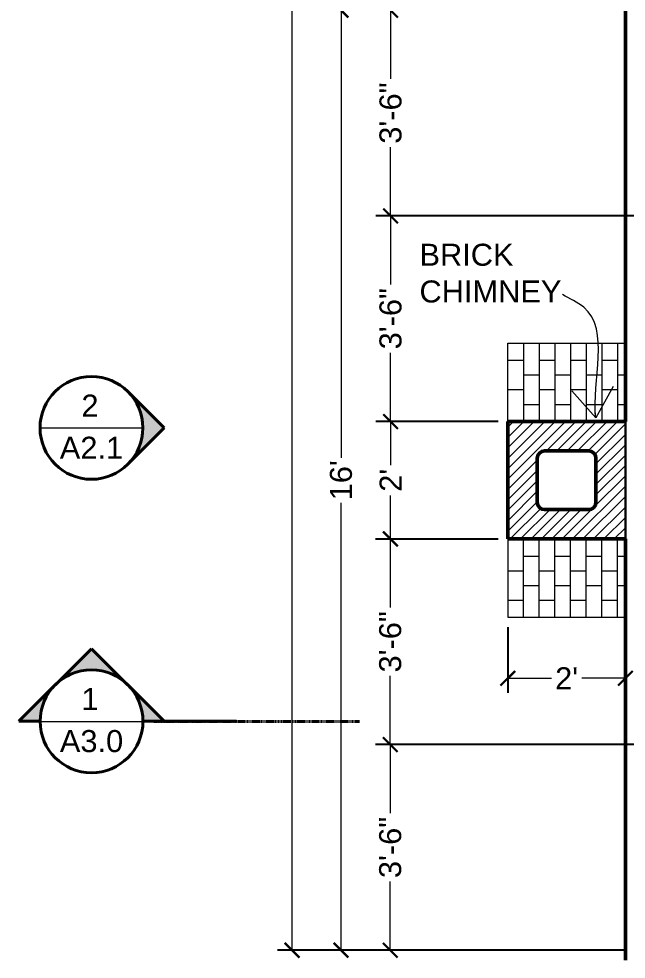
# Model space of a CAD drawing. Header units: inches. Extents: x -4969 to 16721, y 2489 to 24693.
# Drawn here: x 877.4 to 1001.5, y 7103.4 to 7295.5 of the extents above; entities that cross this region are included whole.
import ezdxf

# ---------------------------------------------------------------- set-up
doc = ezdxf.new("R2010")
doc.units = ezdxf.units.IN
doc.header["$MEASUREMENT"] = 0
doc.linetypes.add('CENTER', pattern=[2, 1.25, -0.25, 0.25, -0.25])
doc.layers.get('0').update_dxf_attribs({"lineweight": 5})
for name, color, linetype, lineweight in [('1', 1, 'Continuous', 9), ('2', 6, 'Continuous', 20), ('3', 3, 'Continuous', 30), ('5', 4, 'Continuous', 50), ('A-DIMSx', 7, 'Continuous', 9), ('A-LINK', 7, 'Continuous', 40), ('A-TEXTx', 7, 'Continuous', 20)]:
    doc.layers.add(name, color=color, linetype=linetype, lineweight=lineweight)
doc.styles.get("Standard").update_dxf_attribs({"font": 'Arial.ttf'})
doc.dimstyles.get("Standard").update_dxf_attribs({"dimtxt": 3, "dimasz": 2, "dimexe": 0.03125, "dimexo": 0.0625, "dimgap": 0.03125, "dimtad": 0, "dimtoh": 1, "dimdec": 4, "dimlfac": 0.99985, "dimzin": 0, "dimdsep": 46, "dimlunit": 4, "dimtxsty": 'Standard', "dimblk": 'ARCHTICK', "dimblk1": 'ARCHTICK', "dimblk2": 'ARCHTICK', "dimcen": 0.09, "dimclrt": 256, "dimadec": 0, "dimazin": 0, "dimtfac": 1, "dimtdec": 4, "dimtofl": 0, "dimtmove": 0, "dimatfit": 3, "dimfxl": 1, "dimtolj": 1, "dimtzin": 0, "dimarcsym": 0})

# ---------------------------------------------------------------- blocks, each defined once
blk = doc.blocks.new('_ArchTick')
at = {"color": 0, "linetype": 'ByBlock', "lineweight": 0, "const_width": 0.15}
blk.add_lwpolyline([(-0.5, -0.5), (0.5, 0.5)], dxfattribs=at)
blk = doc.blocks.new('*D51')
at = {"layer": 'A-DIMSx', "color": 0, "lineweight": -2, "ltscale": 0.1, "transparency": 16777216}
for p, q in [((1001.29, 7297.27), (950.36, 7297.27)), ((1004.79, 7255.27), (950.36, 7255.27))]:
    blk.add_line(p, q, dxfattribs=at)
at = {"layer": 'A-DIMSx', "color": 0, "lineweight": 5, "ltscale": 0.1, "transparency": 16777216}
for p, q in [((953.36, 7297.27), (953.36, 7283.25)), ((953.36, 7255.27), (953.36, 7269.3))]:
    blk.add_line(p, q, dxfattribs=at)
at = {"layer": 'Defpoints', "color": 0, "ltscale": 0.1, "transparency": 16777216}
for p in [(1003.29, 7297.27), (953.36, 7255.27), (1006.79, 7255.27)]:
    blk.add_point(p, dxfattribs=at)
at = {"layer": 'A-DIMSx', "color": 0, "lineweight": 5, "ltscale": 0.1, "transparency": 16777216, "xscale": 3, "yscale": 3, "zscale": 3}
for p, rotation in [((953.36, 7297.27), 90), ((953.36, 7255.27), 270)]:
    blk.add_blockref('_ArchTick', p, dxfattribs=dict(at, rotation=rotation))
at = {"layer": 'A-DIMSx', "ltscale": 0.1, "transparency": 16777216, "insert": (953.36, 7276.27), "char_height": 4.5, "attachment_point": 5, "rotation": 90}
blk.add_mtext('\\A1;3\'-6"', dxfattribs=at)
blk = doc.blocks.new('*D52')
at = {"layer": 'A-DIMSx', "color": 0, "lineweight": -2, "ltscale": 0.1, "transparency": 16777216}
for p, q in [((975.29, 7213.27), (950.36, 7213.27)), ((975.29, 7189.27), (950.36, 7189.27))]:
    blk.add_line(p, q, dxfattribs=at)
at = {"layer": 'A-DIMSx', "color": 0, "lineweight": 5, "ltscale": 0.1, "transparency": 16777216}
for p, q in [((953.36, 7213.27), (953.36, 7204.38)), ((953.36, 7189.27), (953.36, 7198.17))]:
    blk.add_line(p, q, dxfattribs=at)
at = {"layer": 'Defpoints', "color": 0, "ltscale": 0.1, "transparency": 16777216}
for p in [(977.29, 7213.27), (953.36, 7189.27), (977.29, 7189.27)]:
    blk.add_point(p, dxfattribs=at)
at = {"layer": 'A-DIMSx', "color": 0, "lineweight": 5, "ltscale": 0.1, "transparency": 16777216, "xscale": 3, "yscale": 3, "zscale": 3}
for p, rotation in [((953.36, 7213.27), 90), ((953.36, 7189.27), 270)]:
    blk.add_blockref('_ArchTick', p, dxfattribs=dict(at, rotation=rotation))
at = {"layer": 'A-DIMSx', "ltscale": 0.1, "transparency": 16777216, "insert": (953.36, 7201.27), "char_height": 4.5, "attachment_point": 5, "rotation": 90}
blk.add_mtext("\\A1;2'", dxfattribs=at)
blk = doc.blocks.new('*D53')
at = {"layer": 'A-DIMSx', "color": 0, "lineweight": -2, "ltscale": 0.1, "transparency": 16777216}
for p, q in [((975.29, 7189.27), (950.3, 7189.27)), ((1004.79, 7147.27), (950.3, 7147.27))]:
    blk.add_line(p, q, dxfattribs=at)
at = {"layer": 'A-DIMSx', "color": 0, "lineweight": 5, "ltscale": 0.1, "transparency": 16777216}
for p, q in [((953.3, 7189.27), (953.3, 7175.25)), ((953.3, 7147.27), (953.3, 7161.3))]:
    blk.add_line(p, q, dxfattribs=at)
at = {"layer": 'Defpoints', "color": 0, "ltscale": 0.1, "transparency": 16777216}
for p in [(977.29, 7189.27), (953.3, 7147.27), (1006.79, 7147.27)]:
    blk.add_point(p, dxfattribs=at)
at = {"layer": 'A-DIMSx', "color": 0, "lineweight": 5, "ltscale": 0.1, "transparency": 16777216, "xscale": 3, "yscale": 3, "zscale": 3}
for p, rotation in [((953.3, 7189.27), 90), ((953.3, 7147.27), 270)]:
    blk.add_blockref('_ArchTick', p, dxfattribs=dict(at, rotation=rotation))
at = {"layer": 'A-DIMSx', "ltscale": 0.1, "transparency": 16777216, "insert": (953.3, 7168.27), "char_height": 4.5, "attachment_point": 5, "rotation": 90}
blk.add_mtext('\\A1;3\'-6"', dxfattribs=at)
blk = doc.blocks.new('*D54')
at = {"layer": 'A-DIMSx', "color": 0, "lineweight": -2, "ltscale": 0.1, "transparency": 16777216}
for p, q in [((1001.29, 7297.27), (940.24, 7297.27)), ((1001.29, 7105.27), (940.24, 7105.27))]:
    blk.add_line(p, q, dxfattribs=at)
at = {"layer": 'A-DIMSx', "color": 0, "lineweight": 5, "ltscale": 0.1, "transparency": 16777216}
for p, q in [((943.24, 7297.27), (943.24, 7205.88)), ((943.24, 7105.27), (943.24, 7196.67))]:
    blk.add_line(p, q, dxfattribs=at)
at = {"layer": 'Defpoints', "color": 0, "ltscale": 0.1, "transparency": 16777216}
for p in [(943.24, 7297.27), (1003.29, 7297.27), (1003.29, 7105.27)]:
    blk.add_point(p, dxfattribs=at)
at = {"layer": 'A-DIMSx', "color": 0, "lineweight": 5, "ltscale": 0.1, "transparency": 16777216, "xscale": 3, "yscale": 3, "zscale": 3}
for p, rotation in [((943.24, 7297.27), 90), ((943.24, 7105.27), 270)]:
    blk.add_blockref('_ArchTick', p, dxfattribs=dict(at, rotation=rotation))
at = {"layer": 'A-DIMSx', "ltscale": 0.1, "transparency": 16777216, "insert": (943.24, 7201.27), "char_height": 4.5, "attachment_point": 5, "rotation": 90}
blk.add_mtext("\\A1;16'", dxfattribs=at)
blk = doc.blocks.new('Elevation Callout - 1')
at = {"layer": 'A-LINK', "ltscale": 0.1}
blk.add_hatch(color=152, dxfattribs=at).paths.add_polyline_path([(2031.59, 7377.65), (2039.01, 7370.23), (2046.43, 7377.65, -0.198912), (2039.01, 7374.58, -0.198912)])
at = {"layer": 'A-LINK', "color": 152, "ltscale": 0.1}
for q in [(2031.59, 7377.65), (2046.43, 7377.65)]:
    blk.add_line((2039.01, 7370.23), q, dxfattribs=at)
blk.add_circle((2039.01, 7385.08), 10.5, dxfattribs=at)
blk = doc.blocks.new('Section Callout')
at = {"layer": 'A-LINK', "ltscale": 0.1}
h = blk.add_hatch(color=152, dxfattribs=at)
h.paths.add_polyline_path([(1891.06, 7392.5), (1883.64, 7385.08), (1891.06, 7377.65, -0.198912), (1887.98, 7385.08, -0.198912)])
h.paths.add_polyline_path([(1898.48, 7399.92), (1891.06, 7392.5, -0.198912), (1898.48, 7395.58)])
h.paths.add_polyline_path([(1891.06, 7377.65), (1898.48, 7370.23), (1898.48, 7374.58, -0.198912)])
at = {"layer": 'A-LINK', "color": 152, "ltscale": 0.1}
for p, q in [((1883.64, 7385.08), (1898.48, 7399.92)), ((1898.48, 7399.92), (1898.48, 7395.58)), ((1883.64, 7385.08), (1898.48, 7370.23)), ((1898.48, 7374.58), (1898.48, 7370.23)), ((1898.48, 7370.23), (1898.48, 7355.49))]:
    blk.add_line(p, q, dxfattribs=at)
blk.add_circle((1898.48, 7385.08), 10.5, dxfattribs=at)
blk = doc.blocks.new('*D125')
at = {"layer": 'A-DIMSx', "color": 0, "lineweight": -2, "ltscale": 0.1, "transparency": 16777216}
for p, q in [((1004.79, 7255.27), (950.36, 7255.27)), ((975.29, 7213.27), (950.36, 7213.27))]:
    blk.add_line(p, q, dxfattribs=at)
at = {"layer": 'A-DIMSx', "color": 0, "lineweight": 5, "ltscale": 0.1, "transparency": 16777216}
for p, q in [((953.36, 7255.27), (953.36, 7241.25)), ((953.36, 7213.27), (953.36, 7227.3))]:
    blk.add_line(p, q, dxfattribs=at)
at = {"layer": 'Defpoints', "color": 0, "ltscale": 0.1, "transparency": 16777216}
for p in [(1006.79, 7255.27), (953.36, 7213.27), (977.29, 7213.27)]:
    blk.add_point(p, dxfattribs=at)
at = {"layer": 'A-DIMSx', "color": 0, "lineweight": 5, "ltscale": 0.1, "transparency": 16777216, "xscale": 3, "yscale": 3, "zscale": 3}
for p, rotation in [((953.36, 7255.27), 90), ((953.36, 7213.27), 270)]:
    blk.add_blockref('_ArchTick', p, dxfattribs=dict(at, rotation=rotation))
at = {"layer": 'A-DIMSx', "ltscale": 0.1, "transparency": 16777216, "insert": (953.36, 7234.27), "char_height": 4.5, "attachment_point": 5, "rotation": 90}
blk.add_mtext('\\A1;3\'-6"', dxfattribs=at)
blk = doc.blocks.new('*D127')
at = {"layer": 'A-DIMSx', "color": 0, "lineweight": -2, "ltscale": 0.1, "transparency": 16777216}
for p, q in [((1004.79, 7147.27), (950.3, 7147.27)), ((1001.29, 7105.27), (950.3, 7105.27))]:
    blk.add_line(p, q, dxfattribs=at)
at = {"layer": 'A-DIMSx', "color": 0, "lineweight": 5, "ltscale": 0.1, "transparency": 16777216}
for p, q in [((953.3, 7147.27), (953.3, 7133.25)), ((953.3, 7105.27), (953.3, 7119.3))]:
    blk.add_line(p, q, dxfattribs=at)
at = {"layer": 'Defpoints', "color": 0, "ltscale": 0.1, "transparency": 16777216}
for p in [(1006.79, 7147.27), (953.3, 7105.27), (1003.29, 7105.27)]:
    blk.add_point(p, dxfattribs=at)
at = {"layer": 'A-DIMSx', "color": 0, "lineweight": 5, "ltscale": 0.1, "transparency": 16777216, "xscale": 3, "yscale": 3, "zscale": 3}
for p, rotation in [((953.3, 7147.27), 90), ((953.3, 7105.27), 270)]:
    blk.add_blockref('_ArchTick', p, dxfattribs=dict(at, rotation=rotation))
at = {"layer": 'A-DIMSx', "ltscale": 0.1, "transparency": 16777216, "insert": (953.3, 7126.27), "char_height": 4.5, "attachment_point": 5, "rotation": 90}
blk.add_mtext('\\A1;3\'-6"', dxfattribs=at)
blk = doc.blocks.new('*D361')
at = {"layer": 'A-DIMSx', "color": 0, "lineweight": -2, "ltscale": 0.1, "transparency": 16777216}
for p, q in [((977.29, 7171.27), (977.29, 7157.82)), ((1001.29, 7171.27), (1001.29, 7157.82))]:
    blk.add_line(p, q, dxfattribs=at)
at = {"layer": 'A-DIMSx', "color": 0, "lineweight": 5, "ltscale": 0.1, "transparency": 16777216}
for p, q in [((977.29, 7160.82), (986.18, 7160.82)), ((1001.29, 7160.82), (992.4, 7160.82))]:
    blk.add_line(p, q, dxfattribs=at)
at = {"layer": 'Defpoints', "color": 0, "ltscale": 0.1, "transparency": 16777216}
for p in [(977.29, 7173.27), (1001.29, 7173.27), (1001.29, 7160.82)]:
    blk.add_point(p, dxfattribs=at)
at = {"layer": 'A-DIMSx', "color": 0, "lineweight": 5, "ltscale": 0.1, "transparency": 16777216, "xscale": 3, "yscale": 3, "zscale": 3, "rotation": 180}
blk.add_blockref('_ArchTick', (977.29, 7160.82), dxfattribs=at)
at = {"layer": 'A-DIMSx', "color": 0, "lineweight": 5, "ltscale": 0.1, "transparency": 16777216, "xscale": 3, "yscale": 3, "zscale": 3}
blk.add_blockref('_ArchTick', (1001.29, 7160.82), dxfattribs=at)
at = {"layer": 'A-DIMSx', "ltscale": 0.1, "transparency": 16777216, "insert": (989.29, 7160.82), "char_height": 4.5, "attachment_point": 5}
blk.add_mtext("\\A1;2'", dxfattribs=at)
blk = doc.blocks.new('*D535')
at = {"layer": 'A-DIMSx', "color": 0, "lineweight": -2, "ltscale": 0.1, "transparency": 16777216}
for p, q in [((1097.29, 7585.27), (930.24, 7585.27)), ((992.35, 7105.27), (930.24, 7105.27))]:
    blk.add_line(p, q, dxfattribs=at)
at = {"layer": 'A-DIMSx', "color": 0, "lineweight": 5, "ltscale": 0.1, "transparency": 16777216}
for p, q in [((933.24, 7585.27), (933.24, 7355.09)), ((933.24, 7105.27), (933.24, 7345.27))]:
    blk.add_line(p, q, dxfattribs=at)
at = {"layer": 'Defpoints', "color": 0, "ltscale": 0.1, "transparency": 16777216}
for p in [(933.24, 7585.27), (1099.29, 7585.27), (994.35, 7105.27)]:
    blk.add_point(p, dxfattribs=at)
at = {"layer": 'A-DIMSx', "color": 0, "lineweight": 5, "ltscale": 0.1, "transparency": 16777216, "xscale": 3, "yscale": 3, "zscale": 3}
for p, rotation in [((933.24, 7585.27), 90), ((933.24, 7105.27), 270)]:
    blk.add_blockref('_ArchTick', p, dxfattribs=dict(at, rotation=rotation))
at = {"layer": 'A-DIMSx', "ltscale": 0.1, "transparency": 16777216, "insert": (933.24, 7350.18), "char_height": 4.5, "attachment_point": 5, "rotation": 90}
blk.add_mtext("\\A1;40'", dxfattribs=at)

msp = doc.modelspace()

# ---------------------------------------------------------------- hatches: boundary and pattern name
at = {"layer": '1', "ltscale": 0.25}
h = msp.add_hatch(dxfattribs=at)
h.set_pattern_fill('ANSI31', color=256, scale=12, style=0)
h.set_pattern_definition([(45, (-2452.712, 528), (-1.06066017, 1.06066017), [])])
h.paths.add_polyline_path([(1001.2880716, 7189.2747155), (1001.2880716, 7213.2747155), (977.2880716, 7213.2747155), (977.2880716, 7189.2747155)])
h.paths.add_polyline_path([(983.2880716, 7196.7747155), (983.2880716, 7205.7747155, -0.4142135624), (984.7880716, 7207.2747155), (993.7880716, 7207.2747155, -0.4142135624), (995.2880716, 7205.7747155), (995.2880716, 7196.7747155, -0.4142135624), (993.7880716, 7195.2747155), (984.7880716, 7195.2747155, -0.4142135624)], flags=16)

# ---------------------------------------------------------------- linework, layer by layer
at = {"layer": '1'}
for p, q in [((980.4880716, 7229.2747155), (980.4880716, 7213.2747155)), ((983.6880716, 7229.2747155), (983.6880716, 7213.2747155)), ((986.8880716, 7229.2747155), (986.8880716, 7213.2747155)), ((990.0880716, 7229.2747155), (990.0880716, 7213.2747155)), ((993.2880716, 7229.2747155), (993.2880716, 7213.2747155)), ((996.4880716, 7229.2747155), (996.4880716, 7213.2747155)), ((999.6880716, 7229.2747155), (999.6880716, 7213.2747155)), ((980.4880716, 7173.2747155), (980.4880716, 7189.2747155)), ((983.6880716, 7173.2747155), (983.6880716, 7189.2747155)), ((986.8880716, 7173.2747155), (986.8880716, 7189.2747155)), ((990.0880716, 7173.2747155), (990.0880716, 7189.2747155)), ((993.2880716, 7173.2747155), (993.2880716, 7189.2747155)), ((996.4880716, 7173.2747155), (996.4880716, 7189.2747155)), ((999.6880716, 7173.2747155), (999.6880716, 7189.2747155))]:
    msp.add_line(p, q, dxfattribs=at)
at = {"layer": '1', "ltscale": 0.25}
for p, q in [((977.2880716, 7225.7747155), (980.4880716, 7225.7747155)), ((983.6880716, 7225.7747155), (986.8880716, 7225.7747155)), ((990.0880716, 7225.7747155), (993.2880716, 7225.7747155)), ((996.4880716, 7225.7747155), (999.6880716, 7225.7747155)), ((980.4880716, 7222.7747155), (983.6880716, 7222.7747155)), ((986.8880716, 7222.7747155), (990.0880716, 7222.7747155)), ((993.2880716, 7222.7747155), (996.4880716, 7222.7747155)), ((999.6880716, 7222.7747155), (1001.2880716, 7222.7747155)), ((977.2880716, 7219.7747155), (980.4880716, 7219.7747155)), ((983.6880716, 7219.7747155), (986.8880716, 7219.7747155)), ((990.0880716, 7219.7747155), (993.2880716, 7219.7747155)), ((996.4880716, 7219.7747155), (999.6880716, 7219.7747155)), ((980.4880716, 7216.7747155), (983.6880716, 7216.7747155)), ((986.8880716, 7216.7747155), (990.0880716, 7216.7747155)), ((993.2880716, 7216.7747155), (996.4880716, 7216.7747155)), ((999.6880716, 7216.7747155), (1001.2880716, 7216.7747155)), ((980.4880716, 7185.7747155), (983.6880716, 7185.7747155)), ((986.8880716, 7185.7747155), (990.0880716, 7185.7747155)), ((993.2880716, 7185.7747155), (996.4880716, 7185.7747155)), ((999.6880716, 7185.7747155), (1001.2880716, 7185.7747155)), ((977.2880716, 7182.7747155), (980.4880716, 7182.7747155)), ((983.6880716, 7182.7747155), (986.8880716, 7182.7747155)), ((990.0880716, 7182.7747155), (993.2880716, 7182.7747155)), ((996.4880716, 7182.7747155), (999.6880716, 7182.7747155)), ((980.4880716, 7179.7747155), (983.6880716, 7179.7747155)), ((986.8880716, 7179.7747155), (990.0880716, 7179.7747155)), ((993.2880716, 7179.7747155), (996.4880716, 7179.7747155)), ((999.6880716, 7179.7747155), (1001.2880716, 7179.7747155)), ((977.2880716, 7176.7747155), (980.4880716, 7176.7747155)), ((983.6880716, 7176.7747155), (986.8880716, 7176.7747155)), ((990.0880716, 7176.7747155), (993.2880716, 7176.7747155)), ((996.4880716, 7176.7747155), (999.6880716, 7176.7747155))]:
    msp.add_line(p, q, dxfattribs=at)
at = {"layer": '2', "ltscale": 0.25}
for p, q in [((977.2880716, 7213.2747155), (977.2880716, 7229.2747155)), ((977.2880716, 7229.2747155), (1001.2880716, 7229.2747155)), ((977.2880716, 7189.2747155), (977.2880716, 7173.2747155)), ((977.2880716, 7173.2747155), (1001.2880716, 7173.2747155))]:
    msp.add_line(p, q, dxfattribs=at)
at = {"layer": '2', "color": 152, "ltscale": 0.1}
for p, q in [((881.7880716, 7211.9696035), (902.7880716, 7211.9696035)), ((881.7986975, 7152.0247155), (902.7986975, 7152.0247155))]:
    msp.add_line(p, q, dxfattribs=at)
at = {"layer": '3'}
msp.add_line((1001.2880716, 7213.2747155), (1001.2880716, 7189.2747155), dxfattribs=at)
at = {"layer": '5'}
for p, q in [((1001.2880716, 7299.2747155), (1001.2880716, 7213.2747155)), ((1001.2880716, 7229.2747155), (1001.2880716, 7299.2747155)), ((977.2880716, 7189.2747155), (977.2880716, 7213.2747155)), ((1001.2880716, 7213.2747155), (977.2880716, 7213.2747155)), ((993.7880716, 7207.2747155), (984.7880716, 7207.2747155)), ((983.2880716, 7196.7747155), (983.2880716, 7205.7747155)), ((995.2880716, 7196.7747155), (995.2880716, 7205.7747155)), ((984.7880716, 7195.2747155), (993.7880716, 7195.2747155)), ((977.2880716, 7189.2747155), (1001.2880716, 7189.2747155)), ((1001.2880716, 7103.2747155), (1001.2880716, 7189.2747155))]:
    msp.add_line(p, q, dxfattribs=at)
for centre, start, end in [((984.7880716, 7205.7747155), 90, 180), ((993.7880716, 7205.7747155), 0, 90), ((984.7880716, 7196.7747155), 180, 270), ((993.7880716, 7196.7747155), 270, 0)]:
    msp.add_arc(centre, 1.5, start, end, dxfattribs=at)
at = {"layer": 'A-LINK', "color": 152, "linetype": 'CENTER', "ltscale": 0.15}
msp.add_line((905.0266196, 7152.0247155), (947.0085151, 7152.0247155), dxfattribs=at)

# ---------------------------------------------------------------- block references
at = {"color": 152, "ltscale": 0.1, "rotation": 90}
msp.add_blockref('Elevation Callout - 1', (8277.3636553, 5172.9595724), dxfattribs=at)
at = {"color": 152, "ltscale": 0.1, "xscale": -1, "rotation": 89.99999999999984}
msp.add_blockref('Section Callout', (8277.3742812, 9050.5096664), dxfattribs=at)

# ---------------------------------------------------------------- texts
at = {"layer": 'A-LINK', "color": 152, "ltscale": 0.1, "attachment_point": 5}
for s, insert, char_height, width in [('2', (891.9779285, 7216.5129545), 4.5, 9.771161836), ('{\\H0.75x;A2.1}', (892.2838138, 7207.9096393), 6, 9.85131083), ('{1}', (891.9885544, 7156.5680665), 4.5, 9.771161836), ('{\\H0.75x;A3.0}', (892.2944397, 7147.9647513), 6, 9.85131083)]:
    msp.add_mtext(s, dxfattribs=dict(at, insert=insert, char_height=char_height, width=width))
at = {"layer": 'A-TEXTx', "ltscale": 0.1, "insert": (959.2501476, 7243.5489746), "char_height": 4.5, "attachment_point": 4}
msp.add_mtext('{BRICK\\PCHIMNEY}', dxfattribs=at)

# ---------------------------------------------------------------- dimensions: what is measured, and where the dimension line sits
at = {"layer": 'A-DIMSx', "ltscale": 0.1}
dim = msp.add_linear_dim(base=(933.2350274, 7585.2747155), p1=(994.3492105, 7105.2747155), p2=(1099.2880716, 7585.2747155), angle=90, dimstyle='Standard', override={"dimtxt": 4.5, "dimasz": 3, "dimexe": 3, "dimexo": 2, "dimgap": 1, "dimlfac": -47.9928, "dimlwd": 5}, dxfattribs=at)
dim.commit()
dim.dimension.update_dxf_attribs({"geometry": '*D535', "text_midpoint": (933.2350274, 7350.1838219), "dimtype": 160})
for base, p1, p2, picture, middle in [((943.2350274, 7297.2747155), (1003.2880716, 7105.2747155), (1003.2880716, 7297.2747155), '*D54', (943.2350274, 7201.2747155)), ((953.3579095, 7255.2747155), (1003.2880716, 7297.2747155), (1006.7880716, 7255.2747155), '*D51', (953.3579095, 7276.2747155)), ((953.3579095, 7213.2747155), (1006.7880716, 7255.2747155), (977.2880716, 7213.2747155), '*D125', (953.3579095, 7234.2747155)), ((953.3579095, 7189.2747155), (977.2880716, 7213.2747155), (977.2880716, 7189.2747155), '*D52', (953.3579095, 7201.2747155)), ((953.2967705, 7147.2747155), (977.2880716, 7189.2747155), (1006.7880716, 7147.2747155), '*D53', (953.2967705, 7168.2747155)), ((953.2967705, 7105.2747155), (1006.7880716, 7147.2747155), (1003.2880716, 7105.2747155), '*D127', (953.2967705, 7126.2747155))]:
    dim = msp.add_linear_dim(base=base, p1=p1, p2=p2, angle=90, dimstyle='Standard', override={"dimtxt": 4.5, "dimasz": 3, "dimexe": 3, "dimexo": 2, "dimgap": 1, "dimlfac": -47.9928, "dimlwd": 5}, dxfattribs=at)
    dim.commit()
    dim.dimension.update_dxf_attribs({"geometry": picture, "text_midpoint": middle})
dim = msp.add_linear_dim(base=(1001.2880716, 7160.8157326), p1=(977.2880716, 7173.2747155), p2=(1001.2880716, 7173.2747155), dimstyle='Standard', override={"dimtxt": 4.5, "dimasz": 3, "dimexe": 3, "dimexo": 2, "dimgap": 1, "dimlfac": -47.9928, "dimlwd": 5}, dxfattribs=at)
dim.commit()
dim.dimension.update_dxf_attribs({"geometry": '*D361', "text_midpoint": (989.2880716, 7160.8157326)})

# ---------------------------------------------------------------- leaders
at = {"layer": 'A-TEXTx', "path_type": 1, "annotation_type": 0, "has_hookline": 1, "hookline_direction": 1, "text_width": 28.6268759}
msp.add_leader([(995.2351575, 7214.0299313), (992.8018987, 7236.5997691), (988.4565414, 7239.2218509)], dimstyle='Standard', override={"dimasz": 6, "dimgap": 1, "dimldrblk": 'Open90', "dimlwd": -1}, dxfattribs=at)

doc.saveas('drawing.dxf')
